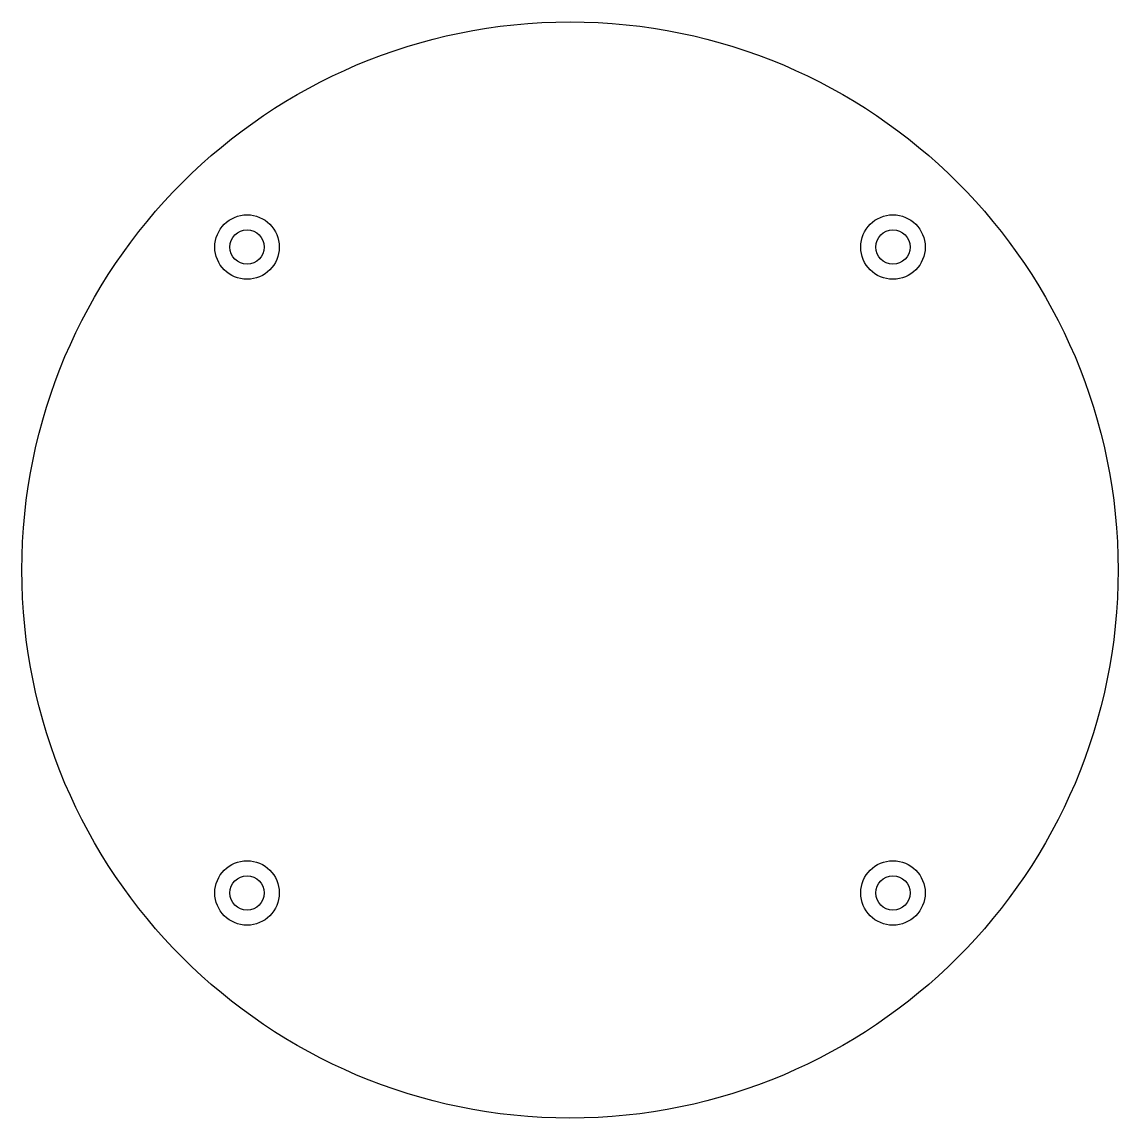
# Model space of a CAD drawing. Header units: millimetres. Extents: x -51 to 51, y -51 to 51.
import ezdxf

# ---------------------------------------------------------------- set-up
doc = ezdxf.new("R2010")
doc.units = ezdxf.units.MM
doc.layers.get('0').update_dxf_attribs({"linetype": 'CONTINUOUS'})

msp = doc.modelspace()

# ---------------------------------------------------------------- linework, layer by layer
for centre, radius in [((0, 0), 51), ((-30.05, 30.05), 3), ((30.05, 30.05), 3), ((-30.05, 30.05), 1.6), ((30.05, 30.05), 1.6), ((-30.05, -30.05), 3), ((30.05, -30.05), 3), ((-30.05, -30.05), 1.6), ((30.05, -30.05), 1.6)]:
    msp.add_circle(centre, radius)

doc.saveas('drawing.dxf')
